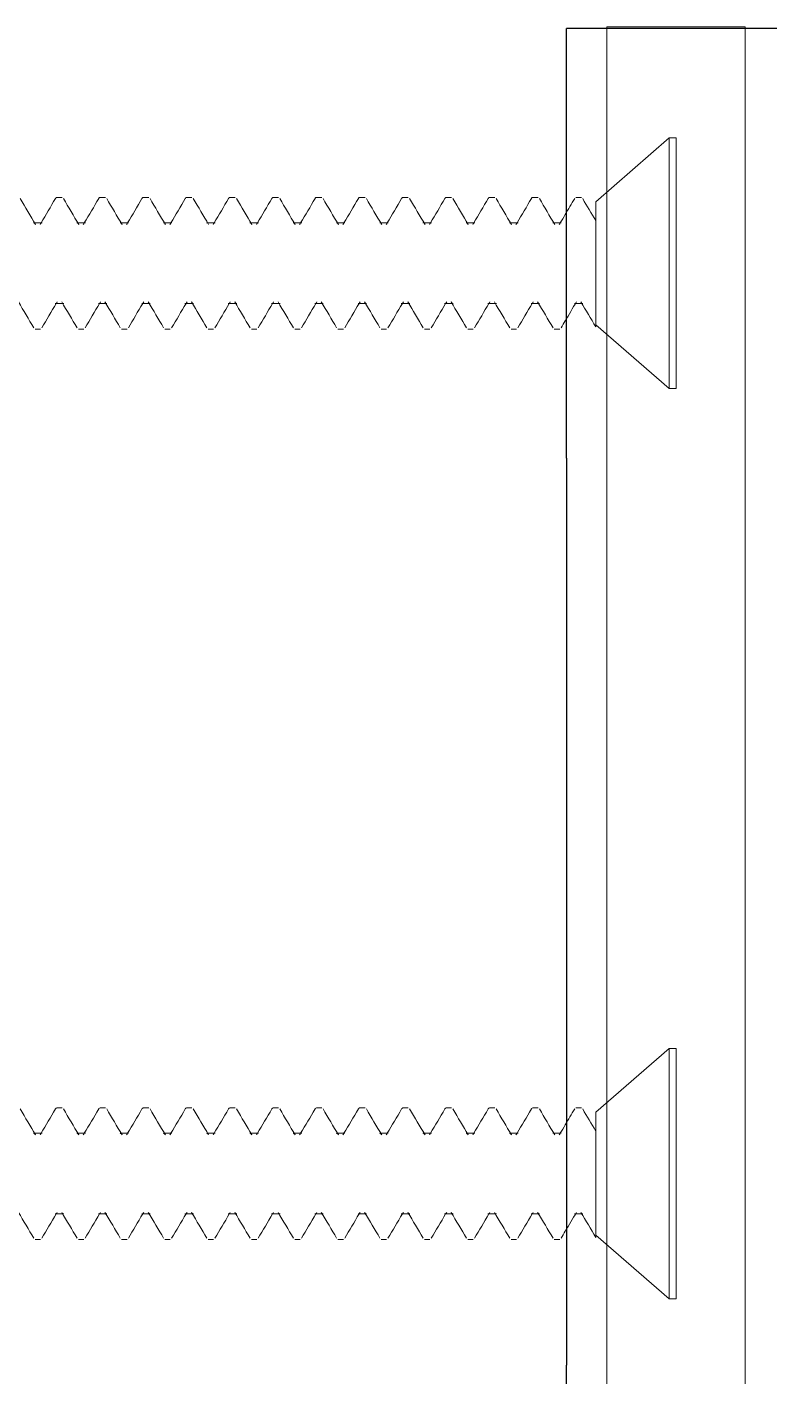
# Model space of a CAD drawing. Header units: inches. Extents: x 0 to 7, y 0 to 11.2.
# Drawn here: x 1.035 to 2.106, y 5.447 to 7.395 of the extents above; entities that cross this region are included whole.
import ezdxf

# ---------------------------------------------------------------- set-up
doc = ezdxf.new("R2010")
doc.units = ezdxf.units.IN
doc.header["$LTSCALE"] = 0.5
doc.header["$MEASUREMENT"] = 0
for name, color, linetype, lineweight in [('FABRIC-ROLL', 7, 'Continuous', 30), ('SHADE-BRACKET', 7, 'Continuous', 30), ('SHADE-BRACKET_SCREW', 7, 'Continuous', 5), ('SUB-BRACKET', 7, 'Continuous', 18)]:
    doc.layers.add(name, color=color, linetype=linetype, lineweight=lineweight)

# ---------------------------------------------------------------- blocks, each defined once
blk = doc.blocks.new('SCREWS-085601')
at = {"layer": 'SHADE-BRACKET_SCREW', "extrusion": (0, 1, 0)}
for p, q in [((-3.5185, 1.639), (-3.6245, 1.5469)), ((-3.5185, 1.277), (-3.5185, 1.639)), ((-3.5085, 1.639), (-3.5185, 1.639)), ((-3.5085, 1.639), (-3.5085, 1.277)), ((-4.3952, 1.553), (-4.403, 1.553)), ((-4.3327, 1.553), (-4.3405, 1.553)), ((-4.2702, 1.553), (-4.278, 1.553)), ((-4.2077, 1.553), (-4.2155, 1.553)), ((-4.1452, 1.553), (-4.153, 1.553)), ((-4.0827, 1.553), (-4.0905, 1.553)), ((-4.0202, 1.553), (-4.028, 1.553)), ((-3.9577, 1.553), (-3.9655, 1.553)), ((-3.8952, 1.553), (-3.903, 1.553)), ((-3.8327, 1.553), (-3.8405, 1.553)), ((-3.7702, 1.553), (-3.778, 1.553)), ((-3.7077, 1.553), (-3.7155, 1.553)), ((-3.6452, 1.553), (-3.653, 1.553)), ((-3.6245, 1.5469), (-3.6245, 1.3692)), ((-4.4242, 1.5163), (-4.4365, 1.5163)), ((-4.3617, 1.5163), (-4.374, 1.5163)), ((-4.2992, 1.5163), (-4.3115, 1.5163)), ((-4.2367, 1.5163), (-4.249, 1.5163)), ((-4.1742, 1.5163), (-4.1865, 1.5163)), ((-4.1117, 1.5163), (-4.124, 1.5163)), ((-4.0492, 1.5163), (-4.0615, 1.5163)), ((-3.9867, 1.5163), (-3.999, 1.5163)), ((-3.9242, 1.5163), (-3.9365, 1.5163)), ((-3.8617, 1.5163), (-3.874, 1.5163)), ((-3.7992, 1.5163), (-3.8115, 1.5163)), ((-3.7367, 1.5163), (-3.749, 1.5163)), ((-3.6742, 1.5163), (-3.6865, 1.5163)), ((-4.393, 1.3998), (-4.4053, 1.3998)), ((-4.3305, 1.3998), (-4.3428, 1.3998)), ((-4.268, 1.3998), (-4.2803, 1.3998)), ((-4.2055, 1.3998), (-4.2178, 1.3998)), ((-4.143, 1.3998), (-4.1553, 1.3998)), ((-4.0805, 1.3998), (-4.0928, 1.3998)), ((-4.018, 1.3998), (-4.0303, 1.3998)), ((-3.9555, 1.3998), (-3.9678, 1.3998)), ((-3.893, 1.3998), (-3.9053, 1.3998)), ((-3.8305, 1.3998), (-3.8428, 1.3998)), ((-3.768, 1.3998), (-3.7803, 1.3998)), ((-3.7055, 1.3998), (-3.7178, 1.3998)), ((-3.643, 1.3998), (-3.6553, 1.3998)), ((-3.5185, 1.277), (-3.6245, 1.3692)), ((-4.4343, 1.363), (-4.4265, 1.363)), ((-4.3718, 1.363), (-4.364, 1.363)), ((-4.3093, 1.363), (-4.3015, 1.363)), ((-4.2468, 1.363), (-4.239, 1.363)), ((-4.1843, 1.363), (-4.1765, 1.363)), ((-4.1218, 1.363), (-4.114, 1.363)), ((-4.0593, 1.363), (-4.0515, 1.363)), ((-3.9968, 1.363), (-3.989, 1.363)), ((-3.9343, 1.363), (-3.9265, 1.363)), ((-3.8718, 1.363), (-3.864, 1.363)), ((-3.8093, 1.363), (-3.8015, 1.363)), ((-3.7468, 1.363), (-3.739, 1.363)), ((-3.6843, 1.363), (-3.6765, 1.363)), ((-3.5085, 1.277), (-3.5185, 1.277)), ((-3.5185, 0.324), (-3.6245, 0.2319)), ((-3.5185, -0.038), (-3.5185, 0.324)), ((-3.5085, 0.324), (-3.5185, 0.324)), ((-3.5085, 0.324), (-3.5085, -0.038)), ((-4.3952, 0.238), (-4.403, 0.238)), ((-4.3327, 0.238), (-4.3405, 0.238)), ((-4.2702, 0.238), (-4.278, 0.238)), ((-4.2077, 0.238), (-4.2155, 0.238)), ((-4.1452, 0.238), (-4.153, 0.238)), ((-4.0827, 0.238), (-4.0905, 0.238)), ((-4.0202, 0.238), (-4.028, 0.238)), ((-3.9577, 0.238), (-3.9655, 0.238)), ((-3.8952, 0.238), (-3.903, 0.238)), ((-3.8327, 0.238), (-3.8405, 0.238)), ((-3.7702, 0.238), (-3.778, 0.238)), ((-3.7077, 0.238), (-3.7155, 0.238)), ((-3.6452, 0.238), (-3.653, 0.238)), ((-3.6245, 0.2319), (-3.6245, 0.0542)), ((-4.4242, 0.2013), (-4.4365, 0.2013)), ((-4.3617, 0.2013), (-4.374, 0.2013)), ((-4.2992, 0.2013), (-4.3115, 0.2013)), ((-4.2367, 0.2013), (-4.249, 0.2013)), ((-4.1742, 0.2013), (-4.1865, 0.2013)), ((-4.1117, 0.2013), (-4.124, 0.2013)), ((-4.0492, 0.2013), (-4.0615, 0.2013)), ((-3.9867, 0.2013), (-3.999, 0.2013)), ((-3.9242, 0.2013), (-3.9365, 0.2013)), ((-3.8617, 0.2013), (-3.874, 0.2013)), ((-3.7992, 0.2013), (-3.8115, 0.2013)), ((-3.7367, 0.2013), (-3.749, 0.2013)), ((-3.6742, 0.2013), (-3.6865, 0.2013)), ((-4.393, 0.0848), (-4.4053, 0.0848)), ((-4.3305, 0.0848), (-4.3428, 0.0848)), ((-4.268, 0.0848), (-4.2803, 0.0848)), ((-4.2055, 0.0848), (-4.2178, 0.0848)), ((-4.143, 0.0848), (-4.1553, 0.0848)), ((-4.0805, 0.0848), (-4.0928, 0.0848)), ((-4.018, 0.0848), (-4.0303, 0.0848)), ((-3.9555, 0.0848), (-3.9678, 0.0848)), ((-3.893, 0.0848), (-3.9053, 0.0848)), ((-3.8305, 0.0848), (-3.8428, 0.0848)), ((-3.768, 0.0848), (-3.7803, 0.0848)), ((-3.7055, 0.0848), (-3.7178, 0.0848)), ((-3.643, 0.0848), (-3.6553, 0.0848)), ((-4.4343, 0.048), (-4.4265, 0.048)), ((-4.3718, 0.048), (-4.364, 0.048)), ((-4.3093, 0.048), (-4.3015, 0.048)), ((-4.2468, 0.048), (-4.239, 0.048)), ((-4.1843, 0.048), (-4.1765, 0.048)), ((-4.1218, 0.048), (-4.114, 0.048)), ((-4.0593, 0.048), (-4.0515, 0.048)), ((-3.9968, 0.048), (-3.989, 0.048)), ((-3.9343, 0.048), (-3.9265, 0.048)), ((-3.8718, 0.048), (-3.864, 0.048)), ((-3.8093, 0.048), (-3.8015, 0.048)), ((-3.7468, 0.048), (-3.739, 0.048)), ((-3.6843, 0.048), (-3.6765, 0.048)), ((-3.5185, -0.038), (-3.6245, 0.0542)), ((-3.5085, -0.038), (-3.5185, -0.038))]:
    blk.add_line(p, q, dxfattribs=at)
at = {"layer": 'SHADE-BRACKET_SCREW'}
for points in [[(-4.4558, 1.5514), (-4.4485, 1.5389), (-4.4411, 1.5264), (-4.4336, 1.514)], [(-4.4257, 1.5163), (-4.4187, 1.528), (-4.4118, 1.5397), (-4.4049, 1.5514)], [(-4.3933, 1.5514), (-4.386, 1.5389), (-4.3786, 1.5264), (-4.3711, 1.514)], [(-4.3632, 1.5163), (-4.3562, 1.528), (-4.3493, 1.5397), (-4.3424, 1.5514)], [(-4.3308, 1.5514), (-4.3235, 1.5389), (-4.3161, 1.5264), (-4.3086, 1.514)], [(-4.3007, 1.5163), (-4.2937, 1.528), (-4.2868, 1.5397), (-4.2799, 1.5514)], [(-4.2683, 1.5514), (-4.261, 1.5389), (-4.2536, 1.5264), (-4.2461, 1.514)], [(-4.2382, 1.5163), (-4.2312, 1.528), (-4.2243, 1.5397), (-4.2174, 1.5514)], [(-4.2058, 1.5514), (-4.1985, 1.5389), (-4.1911, 1.5264), (-4.1836, 1.514)], [(-4.1757, 1.5163), (-4.1687, 1.528), (-4.1618, 1.5397), (-4.1549, 1.5514)], [(-4.1433, 1.5514), (-4.136, 1.5389), (-4.1286, 1.5264), (-4.1211, 1.514)], [(-4.1132, 1.5163), (-4.1062, 1.528), (-4.0993, 1.5397), (-4.0924, 1.5514)], [(-4.0808, 1.5514), (-4.0735, 1.5389), (-4.0661, 1.5264), (-4.0586, 1.514)], [(-4.0507, 1.5163), (-4.0437, 1.528), (-4.0368, 1.5397), (-4.0299, 1.5514)], [(-4.0183, 1.5514), (-4.011, 1.5389), (-4.0036, 1.5264), (-3.9961, 1.514)], [(-3.9882, 1.5163), (-3.9812, 1.528), (-3.9743, 1.5397), (-3.9674, 1.5514)], [(-3.9558, 1.5514), (-3.9485, 1.5389), (-3.9411, 1.5264), (-3.9336, 1.514)], [(-3.9257, 1.5163), (-3.9187, 1.528), (-3.9118, 1.5397), (-3.9049, 1.5514)], [(-3.8933, 1.5514), (-3.886, 1.5389), (-3.8786, 1.5264), (-3.8711, 1.514)], [(-3.8632, 1.5163), (-3.8562, 1.528), (-3.8493, 1.5397), (-3.8424, 1.5514)], [(-3.8308, 1.5514), (-3.8235, 1.5389), (-3.8161, 1.5264), (-3.8086, 1.514)], [(-3.8007, 1.5163), (-3.7937, 1.528), (-3.7868, 1.5397), (-3.7799, 1.5514)], [(-3.7683, 1.5514), (-3.761, 1.5389), (-3.7536, 1.5264), (-3.7461, 1.514)], [(-3.7382, 1.5163), (-3.7312, 1.528), (-3.7243, 1.5397), (-3.7174, 1.5514)], [(-3.7058, 1.5514), (-3.6985, 1.5389), (-3.6911, 1.5264), (-3.6836, 1.514)], [(-3.6685, 1.5284), (-3.664, 1.5361), (-3.6594, 1.5438), (-3.6549, 1.5514)], [(-3.6433, 1.5514), (-3.6371, 1.5408), (-3.6308, 1.5302), (-3.6245, 1.5196)], [(-3.6757, 1.5163), (-3.6733, 1.5204), (-3.6709, 1.5244), (-3.6685, 1.5284)], [(-4.4272, 1.514), (-4.4267, 1.5147), (-4.4262, 1.5155), (-4.4257, 1.5163)], [(-4.3647, 1.514), (-4.3642, 1.5147), (-4.3637, 1.5155), (-4.3632, 1.5163)], [(-4.3022, 1.514), (-4.3017, 1.5147), (-4.3012, 1.5155), (-4.3007, 1.5163)], [(-4.2397, 1.514), (-4.2392, 1.5147), (-4.2387, 1.5155), (-4.2382, 1.5163)], [(-4.1772, 1.514), (-4.1767, 1.5147), (-4.1762, 1.5155), (-4.1757, 1.5163)], [(-4.1147, 1.514), (-4.1142, 1.5147), (-4.1137, 1.5155), (-4.1132, 1.5163)], [(-4.0522, 1.514), (-4.0517, 1.5147), (-4.0512, 1.5155), (-4.0507, 1.5163)], [(-3.9897, 1.514), (-3.9892, 1.5147), (-3.9887, 1.5155), (-3.9882, 1.5163)], [(-3.9272, 1.514), (-3.9267, 1.5147), (-3.9262, 1.5155), (-3.9257, 1.5163)], [(-3.8647, 1.514), (-3.8642, 1.5147), (-3.8637, 1.5155), (-3.8632, 1.5163)], [(-3.8022, 1.514), (-3.8017, 1.5147), (-3.8012, 1.5155), (-3.8007, 1.5163)], [(-3.7397, 1.514), (-3.7392, 1.5147), (-3.7387, 1.5155), (-3.7382, 1.5163)], [(-3.6772, 1.514), (-3.6767, 1.5147), (-3.6762, 1.5155), (-3.6757, 1.5163)], [(-4.4362, 1.3647), (-4.4435, 1.3772), (-4.4509, 1.3897), (-4.4584, 1.4021)], [(-4.4038, 1.3998), (-4.4108, 1.3881), (-4.4177, 1.3764), (-4.4246, 1.3647)], [(-4.4023, 1.4021), (-4.4028, 1.4013), (-4.4033, 1.4006), (-4.4038, 1.3998)], [(-4.3737, 1.3647), (-4.381, 1.3772), (-4.3884, 1.3897), (-4.3959, 1.4021)], [(-4.3413, 1.3998), (-4.3483, 1.3881), (-4.3552, 1.3764), (-4.3621, 1.3647)], [(-4.3398, 1.4021), (-4.3403, 1.4013), (-4.3408, 1.4006), (-4.3413, 1.3998)], [(-4.3112, 1.3647), (-4.3185, 1.3772), (-4.3259, 1.3897), (-4.3334, 1.4021)], [(-4.2788, 1.3998), (-4.2858, 1.3881), (-4.2927, 1.3764), (-4.2996, 1.3647)], [(-4.2773, 1.4021), (-4.2778, 1.4013), (-4.2783, 1.4006), (-4.2788, 1.3998)], [(-4.2487, 1.3647), (-4.256, 1.3772), (-4.2634, 1.3897), (-4.2709, 1.4021)], [(-4.2163, 1.3998), (-4.2233, 1.3881), (-4.2302, 1.3764), (-4.2371, 1.3647)], [(-4.2148, 1.4021), (-4.2153, 1.4013), (-4.2158, 1.4006), (-4.2163, 1.3998)], [(-4.1862, 1.3647), (-4.1935, 1.3772), (-4.2009, 1.3897), (-4.2084, 1.4021)], [(-4.1538, 1.3998), (-4.1608, 1.3881), (-4.1677, 1.3764), (-4.1746, 1.3647)], [(-4.1523, 1.4021), (-4.1528, 1.4013), (-4.1533, 1.4006), (-4.1538, 1.3998)], [(-4.1237, 1.3647), (-4.131, 1.3772), (-4.1384, 1.3897), (-4.1459, 1.4021)], [(-4.0913, 1.3998), (-4.0983, 1.3881), (-4.1052, 1.3764), (-4.1121, 1.3647)], [(-4.0898, 1.4021), (-4.0903, 1.4013), (-4.0908, 1.4006), (-4.0913, 1.3998)], [(-4.0612, 1.3647), (-4.0685, 1.3772), (-4.0759, 1.3897), (-4.0834, 1.4021)], [(-4.0288, 1.3998), (-4.0358, 1.3881), (-4.0427, 1.3764), (-4.0496, 1.3647)], [(-4.0273, 1.4021), (-4.0278, 1.4013), (-4.0283, 1.4006), (-4.0288, 1.3998)], [(-3.9987, 1.3647), (-4.006, 1.3772), (-4.0134, 1.3897), (-4.0209, 1.4021)], [(-3.9663, 1.3998), (-3.9733, 1.3881), (-3.9802, 1.3764), (-3.9871, 1.3647)], [(-3.9648, 1.4021), (-3.9653, 1.4013), (-3.9658, 1.4006), (-3.9663, 1.3998)], [(-3.9362, 1.3647), (-3.9435, 1.3772), (-3.9509, 1.3897), (-3.9584, 1.4021)], [(-3.9038, 1.3998), (-3.9108, 1.3881), (-3.9177, 1.3764), (-3.9246, 1.3647)], [(-3.9023, 1.4021), (-3.9028, 1.4013), (-3.9033, 1.4006), (-3.9038, 1.3998)], [(-3.8737, 1.3647), (-3.881, 1.3772), (-3.8884, 1.3897), (-3.8959, 1.4021)], [(-3.8413, 1.3998), (-3.8483, 1.3881), (-3.8552, 1.3764), (-3.8621, 1.3647)], [(-3.8398, 1.4021), (-3.8403, 1.4013), (-3.8408, 1.4006), (-3.8413, 1.3998)], [(-3.8112, 1.3647), (-3.8185, 1.3772), (-3.8259, 1.3897), (-3.8334, 1.4021)], [(-3.7788, 1.3998), (-3.7858, 1.3881), (-3.7927, 1.3764), (-3.7996, 1.3647)], [(-3.7773, 1.4021), (-3.7778, 1.4013), (-3.7783, 1.4006), (-3.7788, 1.3998)], [(-3.7487, 1.3647), (-3.756, 1.3772), (-3.7634, 1.3897), (-3.7709, 1.4021)], [(-3.7163, 1.3998), (-3.7233, 1.3881), (-3.7302, 1.3764), (-3.7371, 1.3647)], [(-3.7148, 1.4021), (-3.7153, 1.4013), (-3.7158, 1.4006), (-3.7163, 1.3998)], [(-3.6862, 1.3647), (-3.6935, 1.3772), (-3.7009, 1.3897), (-3.7084, 1.4021)], [(-3.6523, 1.4021), (-3.6578, 1.3931), (-3.6631, 1.384), (-3.6685, 1.375)], [(-3.6245, 1.366), (-3.6316, 1.3781), (-3.6387, 1.3902), (-3.6459, 1.4021)], [(-3.6685, 1.375), (-3.6705, 1.3715), (-3.6725, 1.3681), (-3.6746, 1.3647)], [(-3.6245, 1.366), (-3.6245, 1.366), (-3.6245, 1.3661), (-3.6245, 1.3692)], [(-4.4558, 0.2364), (-4.4485, 0.2239), (-4.4411, 0.2114), (-4.4336, 0.199)], [(-4.4257, 0.2013), (-4.4187, 0.213), (-4.4118, 0.2247), (-4.4049, 0.2364)], [(-4.3933, 0.2364), (-4.386, 0.2239), (-4.3786, 0.2114), (-4.3711, 0.199)], [(-4.3632, 0.2013), (-4.3562, 0.213), (-4.3493, 0.2247), (-4.3424, 0.2364)], [(-4.3308, 0.2364), (-4.3235, 0.2239), (-4.3161, 0.2114), (-4.3086, 0.199)], [(-4.3007, 0.2013), (-4.2937, 0.213), (-4.2868, 0.2247), (-4.2799, 0.2364)], [(-4.2683, 0.2364), (-4.261, 0.2239), (-4.2536, 0.2114), (-4.2461, 0.199)], [(-4.2382, 0.2013), (-4.2312, 0.213), (-4.2243, 0.2247), (-4.2174, 0.2364)], [(-4.2058, 0.2364), (-4.1985, 0.2239), (-4.1911, 0.2114), (-4.1836, 0.199)], [(-4.1757, 0.2013), (-4.1687, 0.213), (-4.1618, 0.2247), (-4.1549, 0.2364)], [(-4.1433, 0.2364), (-4.136, 0.2239), (-4.1286, 0.2114), (-4.1211, 0.199)], [(-4.1132, 0.2013), (-4.1062, 0.213), (-4.0993, 0.2247), (-4.0924, 0.2364)], [(-4.0808, 0.2364), (-4.0735, 0.2239), (-4.0661, 0.2114), (-4.0586, 0.199)], [(-4.0507, 0.2013), (-4.0437, 0.213), (-4.0368, 0.2247), (-4.0299, 0.2364)], [(-4.0183, 0.2364), (-4.011, 0.2239), (-4.0036, 0.2114), (-3.9961, 0.199)], [(-3.9882, 0.2013), (-3.9812, 0.213), (-3.9743, 0.2247), (-3.9674, 0.2364)], [(-3.9558, 0.2364), (-3.9485, 0.2239), (-3.9411, 0.2114), (-3.9336, 0.199)], [(-3.9257, 0.2013), (-3.9187, 0.213), (-3.9118, 0.2247), (-3.9049, 0.2364)], [(-3.8933, 0.2364), (-3.886, 0.2239), (-3.8786, 0.2114), (-3.8711, 0.199)], [(-3.8632, 0.2013), (-3.8562, 0.213), (-3.8493, 0.2247), (-3.8424, 0.2364)], [(-3.8308, 0.2364), (-3.8235, 0.2239), (-3.8161, 0.2114), (-3.8086, 0.199)], [(-3.8007, 0.2013), (-3.7937, 0.213), (-3.7868, 0.2247), (-3.7799, 0.2364)], [(-3.7683, 0.2364), (-3.761, 0.2239), (-3.7536, 0.2114), (-3.7461, 0.199)], [(-3.7382, 0.2013), (-3.7312, 0.213), (-3.7243, 0.2247), (-3.7174, 0.2364)], [(-3.7058, 0.2364), (-3.6985, 0.2239), (-3.6911, 0.2114), (-3.6836, 0.199)], [(-3.6685, 0.2134), (-3.664, 0.2211), (-3.6594, 0.2288), (-3.6549, 0.2364)], [(-3.6433, 0.2364), (-3.6371, 0.2258), (-3.6308, 0.2152), (-3.6245, 0.2046)], [(-4.4272, 0.199), (-4.4267, 0.1997), (-4.4262, 0.2005), (-4.4257, 0.2013)], [(-4.3647, 0.199), (-4.3642, 0.1997), (-4.3637, 0.2005), (-4.3632, 0.2013)], [(-4.3022, 0.199), (-4.3017, 0.1997), (-4.3012, 0.2005), (-4.3007, 0.2013)], [(-4.2397, 0.199), (-4.2392, 0.1997), (-4.2387, 0.2005), (-4.2382, 0.2013)], [(-4.1772, 0.199), (-4.1767, 0.1997), (-4.1762, 0.2005), (-4.1757, 0.2013)], [(-4.1147, 0.199), (-4.1142, 0.1997), (-4.1137, 0.2005), (-4.1132, 0.2013)], [(-4.0522, 0.199), (-4.0517, 0.1997), (-4.0512, 0.2005), (-4.0507, 0.2013)], [(-3.9897, 0.199), (-3.9892, 0.1997), (-3.9887, 0.2005), (-3.9882, 0.2013)], [(-3.9272, 0.199), (-3.9267, 0.1997), (-3.9262, 0.2005), (-3.9257, 0.2013)], [(-3.8647, 0.199), (-3.8642, 0.1997), (-3.8637, 0.2005), (-3.8632, 0.2013)], [(-3.8022, 0.199), (-3.8017, 0.1997), (-3.8012, 0.2005), (-3.8007, 0.2013)], [(-3.7397, 0.199), (-3.7392, 0.1997), (-3.7387, 0.2005), (-3.7382, 0.2013)], [(-3.6772, 0.199), (-3.6767, 0.1997), (-3.6762, 0.2005), (-3.6757, 0.2013)], [(-3.6757, 0.2013), (-3.6733, 0.2054), (-3.6709, 0.2094), (-3.6685, 0.2134)], [(-4.4362, 0.0497), (-4.4435, 0.0622), (-4.4509, 0.0747), (-4.4584, 0.0871)], [(-4.4038, 0.0848), (-4.4108, 0.0731), (-4.4177, 0.0614), (-4.4246, 0.0497)], [(-4.4023, 0.0871), (-4.4028, 0.0863), (-4.4033, 0.0856), (-4.4038, 0.0848)], [(-4.3737, 0.0497), (-4.381, 0.0622), (-4.3884, 0.0747), (-4.3959, 0.0871)], [(-4.3413, 0.0848), (-4.3483, 0.0731), (-4.3552, 0.0614), (-4.3621, 0.0497)], [(-4.3398, 0.0871), (-4.3403, 0.0863), (-4.3408, 0.0856), (-4.3413, 0.0848)], [(-4.3112, 0.0497), (-4.3185, 0.0622), (-4.3259, 0.0747), (-4.3334, 0.0871)], [(-4.2788, 0.0848), (-4.2858, 0.0731), (-4.2927, 0.0614), (-4.2996, 0.0497)], [(-4.2773, 0.0871), (-4.2778, 0.0863), (-4.2783, 0.0856), (-4.2788, 0.0848)], [(-4.2487, 0.0497), (-4.256, 0.0622), (-4.2634, 0.0747), (-4.2709, 0.0871)], [(-4.2163, 0.0848), (-4.2233, 0.0731), (-4.2302, 0.0614), (-4.2371, 0.0497)], [(-4.2148, 0.0871), (-4.2153, 0.0863), (-4.2158, 0.0856), (-4.2163, 0.0848)], [(-4.1862, 0.0497), (-4.1935, 0.0622), (-4.2009, 0.0747), (-4.2084, 0.0871)], [(-4.1538, 0.0848), (-4.1608, 0.0731), (-4.1677, 0.0614), (-4.1746, 0.0497)], [(-4.1523, 0.0871), (-4.1528, 0.0863), (-4.1533, 0.0856), (-4.1538, 0.0848)], [(-4.1237, 0.0497), (-4.131, 0.0622), (-4.1384, 0.0747), (-4.1459, 0.0871)], [(-4.0913, 0.0848), (-4.0983, 0.0731), (-4.1052, 0.0614), (-4.1121, 0.0497)], [(-4.0898, 0.0871), (-4.0903, 0.0863), (-4.0908, 0.0856), (-4.0913, 0.0848)], [(-4.0612, 0.0497), (-4.0685, 0.0622), (-4.0759, 0.0747), (-4.0834, 0.0871)], [(-4.0288, 0.0848), (-4.0358, 0.0731), (-4.0427, 0.0614), (-4.0496, 0.0497)], [(-4.0273, 0.0871), (-4.0278, 0.0863), (-4.0283, 0.0856), (-4.0288, 0.0848)], [(-3.9987, 0.0497), (-4.006, 0.0622), (-4.0134, 0.0747), (-4.0209, 0.0871)], [(-3.9663, 0.0848), (-3.9733, 0.0731), (-3.9802, 0.0614), (-3.9871, 0.0497)], [(-3.9648, 0.0871), (-3.9653, 0.0863), (-3.9658, 0.0856), (-3.9663, 0.0848)], [(-3.9362, 0.0497), (-3.9435, 0.0622), (-3.9509, 0.0747), (-3.9584, 0.0871)], [(-3.9038, 0.0848), (-3.9108, 0.0731), (-3.9177, 0.0614), (-3.9246, 0.0497)], [(-3.9023, 0.0871), (-3.9028, 0.0863), (-3.9033, 0.0856), (-3.9038, 0.0848)], [(-3.8737, 0.0497), (-3.881, 0.0622), (-3.8884, 0.0747), (-3.8959, 0.0871)], [(-3.8413, 0.0848), (-3.8483, 0.0731), (-3.8552, 0.0614), (-3.8621, 0.0497)], [(-3.8398, 0.0871), (-3.8403, 0.0863), (-3.8408, 0.0856), (-3.8413, 0.0848)], [(-3.8112, 0.0497), (-3.8185, 0.0622), (-3.8259, 0.0747), (-3.8334, 0.0871)], [(-3.7788, 0.0848), (-3.7858, 0.0731), (-3.7927, 0.0614), (-3.7996, 0.0497)], [(-3.7773, 0.0871), (-3.7778, 0.0863), (-3.7783, 0.0856), (-3.7788, 0.0848)], [(-3.7487, 0.0497), (-3.756, 0.0622), (-3.7634, 0.0747), (-3.7709, 0.0871)], [(-3.7163, 0.0848), (-3.7233, 0.0731), (-3.7302, 0.0614), (-3.7371, 0.0497)], [(-3.7148, 0.0871), (-3.7153, 0.0863), (-3.7158, 0.0856), (-3.7163, 0.0848)], [(-3.6862, 0.0497), (-3.6935, 0.0622), (-3.7009, 0.0747), (-3.7084, 0.0871)], [(-3.6523, 0.0871), (-3.6578, 0.0781), (-3.6631, 0.069), (-3.6685, 0.06)], [(-3.6245, 0.051), (-3.6316, 0.0631), (-3.6387, 0.0752), (-3.6459, 0.0871)], [(-3.6685, 0.06), (-3.6705, 0.0565), (-3.6725, 0.0531), (-3.6746, 0.0497)], [(-3.6245, 0.051), (-3.6245, 0.051), (-3.6245, 0.0511), (-3.6245, 0.0542)]]:
    blk.add_open_spline(points, degree=3, dxfattribs=at)
for points, knots in [([(-4.4049, 1.5514), (-4.4048, 1.5516), (-4.4047, 1.5518), (-4.4041, 1.5527), (-4.4036, 1.553), (-4.403, 1.553)], [-0.04485565, -0.04485565, -0.04485565, -0.04485565, -0.03658693, -0.03658693, 0, 0, 0, 0]), ([(-4.3424, 1.5514), (-4.3423, 1.5516), (-4.3422, 1.5518), (-4.3416, 1.5527), (-4.3411, 1.553), (-4.3405, 1.553)], [-0.04485565, -0.04485565, -0.04485565, -0.04485565, -0.03658693, -0.03658693, 0, 0, 0, 0]), ([(-4.2799, 1.5514), (-4.2798, 1.5516), (-4.2797, 1.5518), (-4.2791, 1.5527), (-4.2786, 1.553), (-4.278, 1.553)], [-0.04485565, -0.04485565, -0.04485565, -0.04485565, -0.03658693, -0.03658693, 0, 0, 0, 0]), ([(-4.2174, 1.5514), (-4.2173, 1.5516), (-4.2172, 1.5518), (-4.2166, 1.5527), (-4.2161, 1.553), (-4.2155, 1.553)], [-0.04485565, -0.04485565, -0.04485565, -0.04485565, -0.03658693, -0.03658693, 0, 0, 0, 0]), ([(-4.1549, 1.5514), (-4.1548, 1.5516), (-4.1547, 1.5518), (-4.1541, 1.5527), (-4.1536, 1.553), (-4.153, 1.553)], [-0.04485565, -0.04485565, -0.04485565, -0.04485565, -0.03658693, -0.03658693, 0, 0, 0, 0]), ([(-4.0924, 1.5514), (-4.0923, 1.5516), (-4.0922, 1.5518), (-4.0916, 1.5527), (-4.0911, 1.553), (-4.0905, 1.553)], [-0.04485565, -0.04485565, -0.04485565, -0.04485565, -0.03658693, -0.03658693, 0, 0, 0, 0]), ([(-4.0299, 1.5514), (-4.0298, 1.5516), (-4.0297, 1.5518), (-4.0291, 1.5527), (-4.0286, 1.553), (-4.028, 1.553)], [-0.04485565, -0.04485565, -0.04485565, -0.04485565, -0.03658693, -0.03658693, 0, 0, 0, 0]), ([(-3.9674, 1.5514), (-3.9673, 1.5516), (-3.9672, 1.5518), (-3.9666, 1.5527), (-3.9661, 1.553), (-3.9655, 1.553)], [-0.04485565, -0.04485565, -0.04485565, -0.04485565, -0.03658693, -0.03658693, 0, 0, 0, 0]), ([(-3.9049, 1.5514), (-3.9048, 1.5516), (-3.9047, 1.5518), (-3.9041, 1.5527), (-3.9036, 1.553), (-3.903, 1.553)], [-0.04485565, -0.04485565, -0.04485565, -0.04485565, -0.03658693, -0.03658693, 0, 0, 0, 0]), ([(-3.8424, 1.5514), (-3.8423, 1.5516), (-3.8422, 1.5518), (-3.8416, 1.5527), (-3.8411, 1.553), (-3.8405, 1.553)], [-0.04485565, -0.04485565, -0.04485565, -0.04485565, -0.03658693, -0.03658693, 0, 0, 0, 0]), ([(-3.7799, 1.5514), (-3.7798, 1.5516), (-3.7797, 1.5518), (-3.7791, 1.5527), (-3.7786, 1.553), (-3.778, 1.553)], [-0.04485565, -0.04485565, -0.04485565, -0.04485565, -0.03658693, -0.03658693, 0, 0, 0, 0]), ([(-3.7174, 1.5514), (-3.7173, 1.5516), (-3.7172, 1.5518), (-3.7166, 1.5527), (-3.7161, 1.553), (-3.7155, 1.553)], [-0.04485565, -0.04485565, -0.04485565, -0.04485565, -0.03658693, -0.03658693, 0, 0, 0, 0]), ([(-4.4365, 1.5163), (-4.436, 1.5163), (-4.4355, 1.5161), (-4.4345, 1.5153), (-4.434, 1.5147), (-4.4336, 1.514)], [0, 0, 0, 0, 0.02262006, 0.02262006, 0.04305702, 0.04305702, 0.04305702, 0.04305702]), ([(-4.374, 1.5163), (-4.3735, 1.5163), (-4.373, 1.5161), (-4.372, 1.5153), (-4.3715, 1.5147), (-4.3711, 1.514)], [0, 0, 0, 0, 0.02262006, 0.02262006, 0.04305702, 0.04305702, 0.04305702, 0.04305702]), ([(-4.3115, 1.5163), (-4.311, 1.5163), (-4.3105, 1.5161), (-4.3095, 1.5153), (-4.309, 1.5147), (-4.3086, 1.514)], [0, 0, 0, 0, 0.02262006, 0.02262006, 0.04305702, 0.04305702, 0.04305702, 0.04305702]), ([(-4.249, 1.5163), (-4.2485, 1.5163), (-4.248, 1.5161), (-4.247, 1.5153), (-4.2465, 1.5147), (-4.2461, 1.514)], [0, 0, 0, 0, 0.02262006, 0.02262006, 0.04305702, 0.04305702, 0.04305702, 0.04305702]), ([(-4.1865, 1.5163), (-4.186, 1.5163), (-4.1855, 1.5161), (-4.1845, 1.5153), (-4.184, 1.5147), (-4.1836, 1.514)], [0, 0, 0, 0, 0.02262006, 0.02262006, 0.04305702, 0.04305702, 0.04305702, 0.04305702]), ([(-4.124, 1.5163), (-4.1235, 1.5163), (-4.123, 1.5161), (-4.122, 1.5153), (-4.1215, 1.5147), (-4.1211, 1.514)], [0, 0, 0, 0, 0.02262006, 0.02262006, 0.04305702, 0.04305702, 0.04305702, 0.04305702]), ([(-4.0615, 1.5163), (-4.061, 1.5163), (-4.0605, 1.5161), (-4.0595, 1.5153), (-4.059, 1.5147), (-4.0586, 1.514)], [0, 0, 0, 0, 0.02262006, 0.02262006, 0.04305702, 0.04305702, 0.04305702, 0.04305702]), ([(-3.999, 1.5163), (-3.9985, 1.5163), (-3.998, 1.5161), (-3.997, 1.5153), (-3.9965, 1.5147), (-3.9961, 1.514)], [0, 0, 0, 0, 0.02262006, 0.02262006, 0.04305702, 0.04305702, 0.04305702, 0.04305702]), ([(-3.9365, 1.5163), (-3.936, 1.5163), (-3.9355, 1.5161), (-3.9345, 1.5153), (-3.934, 1.5147), (-3.9336, 1.514)], [0, 0, 0, 0, 0.02262006, 0.02262006, 0.04305702, 0.04305702, 0.04305702, 0.04305702]), ([(-3.874, 1.5163), (-3.8735, 1.5163), (-3.873, 1.5161), (-3.872, 1.5153), (-3.8715, 1.5147), (-3.8711, 1.514)], [0, 0, 0, 0, 0.02262006, 0.02262006, 0.04305702, 0.04305702, 0.04305702, 0.04305702]), ([(-3.8115, 1.5163), (-3.811, 1.5163), (-3.8105, 1.5161), (-3.8095, 1.5153), (-3.809, 1.5147), (-3.8086, 1.514)], [0, 0, 0, 0, 0.02262006, 0.02262006, 0.04305702, 0.04305702, 0.04305702, 0.04305702]), ([(-3.749, 1.5163), (-3.7485, 1.5163), (-3.748, 1.5161), (-3.747, 1.5153), (-3.7465, 1.5147), (-3.7461, 1.514)], [0, 0, 0, 0, 0.02262006, 0.02262006, 0.04305702, 0.04305702, 0.04305702, 0.04305702]), ([(-4.393, 1.3998), (-4.3935, 1.3998), (-4.394, 1.4), (-4.395, 1.4008), (-4.3955, 1.4014), (-4.3959, 1.4021)], [0, 0, 0, 0, 0.02262006, 0.02262006, 0.04305702, 0.04305702, 0.04305702, 0.04305702]), ([(-4.3305, 1.3998), (-4.331, 1.3998), (-4.3315, 1.4), (-4.3325, 1.4008), (-4.333, 1.4014), (-4.3334, 1.4021)], [0, 0, 0, 0, 0.02262006, 0.02262006, 0.04305702, 0.04305702, 0.04305702, 0.04305702]), ([(-4.268, 1.3998), (-4.2685, 1.3998), (-4.269, 1.4), (-4.27, 1.4008), (-4.2705, 1.4014), (-4.2709, 1.4021)], [0, 0, 0, 0, 0.02262006, 0.02262006, 0.04305702, 0.04305702, 0.04305702, 0.04305702]), ([(-4.2055, 1.3998), (-4.206, 1.3998), (-4.2065, 1.4), (-4.2075, 1.4008), (-4.208, 1.4014), (-4.2084, 1.4021)], [0, 0, 0, 0, 0.02262006, 0.02262006, 0.04305702, 0.04305702, 0.04305702, 0.04305702]), ([(-4.143, 1.3998), (-4.1435, 1.3998), (-4.144, 1.4), (-4.145, 1.4008), (-4.1455, 1.4014), (-4.1459, 1.4021)], [0, 0, 0, 0, 0.02262006, 0.02262006, 0.04305702, 0.04305702, 0.04305702, 0.04305702]), ([(-4.0805, 1.3998), (-4.081, 1.3998), (-4.0815, 1.4), (-4.0825, 1.4008), (-4.083, 1.4014), (-4.0834, 1.4021)], [0, 0, 0, 0, 0.02262006, 0.02262006, 0.04305702, 0.04305702, 0.04305702, 0.04305702]), ([(-4.018, 1.3998), (-4.0185, 1.3998), (-4.019, 1.4), (-4.02, 1.4008), (-4.0205, 1.4014), (-4.0209, 1.4021)], [0, 0, 0, 0, 0.02262006, 0.02262006, 0.04305702, 0.04305702, 0.04305702, 0.04305702]), ([(-3.9555, 1.3998), (-3.956, 1.3998), (-3.9565, 1.4), (-3.9575, 1.4008), (-3.958, 1.4014), (-3.9584, 1.4021)], [0, 0, 0, 0, 0.02262006, 0.02262006, 0.04305702, 0.04305702, 0.04305702, 0.04305702]), ([(-3.893, 1.3998), (-3.8935, 1.3998), (-3.894, 1.4), (-3.895, 1.4008), (-3.8955, 1.4014), (-3.8959, 1.4021)], [0, 0, 0, 0, 0.02262006, 0.02262006, 0.04305702, 0.04305702, 0.04305702, 0.04305702]), ([(-3.8305, 1.3998), (-3.831, 1.3998), (-3.8315, 1.4), (-3.8325, 1.4008), (-3.833, 1.4014), (-3.8334, 1.4021)], [0, 0, 0, 0, 0.02262006, 0.02262006, 0.04305702, 0.04305702, 0.04305702, 0.04305702]), ([(-3.768, 1.3998), (-3.7685, 1.3998), (-3.769, 1.4), (-3.77, 1.4008), (-3.7705, 1.4014), (-3.7709, 1.4021)], [0, 0, 0, 0, 0.02262006, 0.02262006, 0.04305702, 0.04305702, 0.04305702, 0.04305702]), ([(-3.7055, 1.3998), (-3.706, 1.3998), (-3.7065, 1.4), (-3.7075, 1.4008), (-3.708, 1.4014), (-3.7084, 1.4021)], [0, 0, 0, 0, 0.02262006, 0.02262006, 0.04305702, 0.04305702, 0.04305702, 0.04305702]), ([(-4.4049, 0.2364), (-4.4048, 0.2366), (-4.4047, 0.2368), (-4.4041, 0.2377), (-4.4036, 0.238), (-4.403, 0.238)], [-0.04485565, -0.04485565, -0.04485565, -0.04485565, -0.03658693, -0.03658693, 0, 0, 0, 0]), ([(-4.3424, 0.2364), (-4.3423, 0.2366), (-4.3422, 0.2368), (-4.3416, 0.2377), (-4.3411, 0.238), (-4.3405, 0.238)], [-0.04485565, -0.04485565, -0.04485565, -0.04485565, -0.03658693, -0.03658693, 0, 0, 0, 0]), ([(-4.2799, 0.2364), (-4.2798, 0.2366), (-4.2797, 0.2368), (-4.2791, 0.2377), (-4.2786, 0.238), (-4.278, 0.238)], [-0.04485565, -0.04485565, -0.04485565, -0.04485565, -0.03658693, -0.03658693, 0, 0, 0, 0]), ([(-4.2174, 0.2364), (-4.2173, 0.2366), (-4.2172, 0.2368), (-4.2166, 0.2377), (-4.2161, 0.238), (-4.2155, 0.238)], [-0.04485565, -0.04485565, -0.04485565, -0.04485565, -0.03658693, -0.03658693, 0, 0, 0, 0]), ([(-4.1549, 0.2364), (-4.1548, 0.2366), (-4.1547, 0.2368), (-4.1541, 0.2377), (-4.1536, 0.238), (-4.153, 0.238)], [-0.04485565, -0.04485565, -0.04485565, -0.04485565, -0.03658693, -0.03658693, 0, 0, 0, 0]), ([(-4.0924, 0.2364), (-4.0923, 0.2366), (-4.0922, 0.2368), (-4.0916, 0.2377), (-4.0911, 0.238), (-4.0905, 0.238)], [-0.04485565, -0.04485565, -0.04485565, -0.04485565, -0.03658693, -0.03658693, 0, 0, 0, 0]), ([(-4.0299, 0.2364), (-4.0298, 0.2366), (-4.0297, 0.2368), (-4.0291, 0.2377), (-4.0286, 0.238), (-4.028, 0.238)], [-0.04485565, -0.04485565, -0.04485565, -0.04485565, -0.03658693, -0.03658693, 0, 0, 0, 0]), ([(-3.9674, 0.2364), (-3.9673, 0.2366), (-3.9672, 0.2368), (-3.9666, 0.2377), (-3.9661, 0.238), (-3.9655, 0.238)], [-0.04485565, -0.04485565, -0.04485565, -0.04485565, -0.03658693, -0.03658693, 0, 0, 0, 0]), ([(-3.9049, 0.2364), (-3.9048, 0.2366), (-3.9047, 0.2368), (-3.9041, 0.2377), (-3.9036, 0.238), (-3.903, 0.238)], [-0.04485565, -0.04485565, -0.04485565, -0.04485565, -0.03658693, -0.03658693, 0, 0, 0, 0]), ([(-3.8424, 0.2364), (-3.8423, 0.2366), (-3.8422, 0.2368), (-3.8416, 0.2377), (-3.8411, 0.238), (-3.8405, 0.238)], [-0.04485565, -0.04485565, -0.04485565, -0.04485565, -0.03658693, -0.03658693, 0, 0, 0, 0]), ([(-3.7799, 0.2364), (-3.7798, 0.2366), (-3.7797, 0.2368), (-3.7791, 0.2377), (-3.7786, 0.238), (-3.778, 0.238)], [-0.04485565, -0.04485565, -0.04485565, -0.04485565, -0.03658693, -0.03658693, 0, 0, 0, 0]), ([(-3.7174, 0.2364), (-3.7173, 0.2366), (-3.7172, 0.2368), (-3.7166, 0.2377), (-3.7161, 0.238), (-3.7155, 0.238)], [-0.04485565, -0.04485565, -0.04485565, -0.04485565, -0.03658693, -0.03658693, 0, 0, 0, 0]), ([(-4.4365, 0.2013), (-4.436, 0.2013), (-4.4355, 0.2011), (-4.4345, 0.2003), (-4.434, 0.1997), (-4.4336, 0.199)], [0, 0, 0, 0, 0.02262006, 0.02262006, 0.04305702, 0.04305702, 0.04305702, 0.04305702]), ([(-4.374, 0.2013), (-4.3735, 0.2013), (-4.373, 0.2011), (-4.372, 0.2003), (-4.3715, 0.1997), (-4.3711, 0.199)], [0, 0, 0, 0, 0.02262006, 0.02262006, 0.04305702, 0.04305702, 0.04305702, 0.04305702]), ([(-4.3115, 0.2013), (-4.311, 0.2013), (-4.3105, 0.2011), (-4.3095, 0.2003), (-4.309, 0.1997), (-4.3086, 0.199)], [0, 0, 0, 0, 0.02262006, 0.02262006, 0.04305702, 0.04305702, 0.04305702, 0.04305702]), ([(-4.249, 0.2013), (-4.2485, 0.2013), (-4.248, 0.2011), (-4.247, 0.2003), (-4.2465, 0.1997), (-4.2461, 0.199)], [0, 0, 0, 0, 0.02262006, 0.02262006, 0.04305702, 0.04305702, 0.04305702, 0.04305702]), ([(-4.1865, 0.2013), (-4.186, 0.2013), (-4.1855, 0.2011), (-4.1845, 0.2003), (-4.184, 0.1997), (-4.1836, 0.199)], [0, 0, 0, 0, 0.02262006, 0.02262006, 0.04305702, 0.04305702, 0.04305702, 0.04305702]), ([(-4.124, 0.2013), (-4.1235, 0.2013), (-4.123, 0.2011), (-4.122, 0.2003), (-4.1215, 0.1997), (-4.1211, 0.199)], [0, 0, 0, 0, 0.02262006, 0.02262006, 0.04305702, 0.04305702, 0.04305702, 0.04305702]), ([(-4.0615, 0.2013), (-4.061, 0.2013), (-4.0605, 0.2011), (-4.0595, 0.2003), (-4.059, 0.1997), (-4.0586, 0.199)], [0, 0, 0, 0, 0.02262006, 0.02262006, 0.04305702, 0.04305702, 0.04305702, 0.04305702]), ([(-3.999, 0.2013), (-3.9985, 0.2013), (-3.998, 0.2011), (-3.997, 0.2003), (-3.9965, 0.1997), (-3.9961, 0.199)], [0, 0, 0, 0, 0.02262006, 0.02262006, 0.04305702, 0.04305702, 0.04305702, 0.04305702]), ([(-3.9365, 0.2013), (-3.936, 0.2013), (-3.9355, 0.2011), (-3.9345, 0.2003), (-3.934, 0.1997), (-3.9336, 0.199)], [0, 0, 0, 0, 0.02262006, 0.02262006, 0.04305702, 0.04305702, 0.04305702, 0.04305702]), ([(-3.874, 0.2013), (-3.8735, 0.2013), (-3.873, 0.2011), (-3.872, 0.2003), (-3.8715, 0.1997), (-3.8711, 0.199)], [0, 0, 0, 0, 0.02262006, 0.02262006, 0.04305702, 0.04305702, 0.04305702, 0.04305702]), ([(-3.8115, 0.2013), (-3.811, 0.2013), (-3.8105, 0.2011), (-3.8095, 0.2003), (-3.809, 0.1997), (-3.8086, 0.199)], [0, 0, 0, 0, 0.02262006, 0.02262006, 0.04305702, 0.04305702, 0.04305702, 0.04305702]), ([(-3.749, 0.2013), (-3.7485, 0.2013), (-3.748, 0.2011), (-3.747, 0.2003), (-3.7465, 0.1997), (-3.7461, 0.199)], [0, 0, 0, 0, 0.02262006, 0.02262006, 0.04305702, 0.04305702, 0.04305702, 0.04305702]), ([(-4.393, 0.0848), (-4.3935, 0.0848), (-4.394, 0.085), (-4.395, 0.0858), (-4.3955, 0.0864), (-4.3959, 0.0871)], [0, 0, 0, 0, 0.02262006, 0.02262006, 0.04305702, 0.04305702, 0.04305702, 0.04305702]), ([(-4.3305, 0.0848), (-4.331, 0.0848), (-4.3315, 0.085), (-4.3325, 0.0858), (-4.333, 0.0864), (-4.3334, 0.0871)], [0, 0, 0, 0, 0.02262006, 0.02262006, 0.04305702, 0.04305702, 0.04305702, 0.04305702]), ([(-4.268, 0.0848), (-4.2685, 0.0848), (-4.269, 0.085), (-4.27, 0.0858), (-4.2705, 0.0864), (-4.2709, 0.0871)], [0, 0, 0, 0, 0.02262006, 0.02262006, 0.04305702, 0.04305702, 0.04305702, 0.04305702]), ([(-4.2055, 0.0848), (-4.206, 0.0848), (-4.2065, 0.085), (-4.2075, 0.0858), (-4.208, 0.0864), (-4.2084, 0.0871)], [0, 0, 0, 0, 0.02262006, 0.02262006, 0.04305702, 0.04305702, 0.04305702, 0.04305702]), ([(-4.143, 0.0848), (-4.1435, 0.0848), (-4.144, 0.085), (-4.145, 0.0858), (-4.1455, 0.0864), (-4.1459, 0.0871)], [0, 0, 0, 0, 0.02262006, 0.02262006, 0.04305702, 0.04305702, 0.04305702, 0.04305702]), ([(-4.0805, 0.0848), (-4.081, 0.0848), (-4.0815, 0.085), (-4.0825, 0.0858), (-4.083, 0.0864), (-4.0834, 0.0871)], [0, 0, 0, 0, 0.02262006, 0.02262006, 0.04305702, 0.04305702, 0.04305702, 0.04305702]), ([(-4.018, 0.0848), (-4.0185, 0.0848), (-4.019, 0.085), (-4.02, 0.0858), (-4.0205, 0.0864), (-4.0209, 0.0871)], [0, 0, 0, 0, 0.02262006, 0.02262006, 0.04305702, 0.04305702, 0.04305702, 0.04305702]), ([(-3.9555, 0.0848), (-3.956, 0.0848), (-3.9565, 0.085), (-3.9575, 0.0858), (-3.958, 0.0864), (-3.9584, 0.0871)], [0, 0, 0, 0, 0.02262006, 0.02262006, 0.04305702, 0.04305702, 0.04305702, 0.04305702]), ([(-3.893, 0.0848), (-3.8935, 0.0848), (-3.894, 0.085), (-3.895, 0.0858), (-3.8955, 0.0864), (-3.8959, 0.0871)], [0, 0, 0, 0, 0.02262006, 0.02262006, 0.04305702, 0.04305702, 0.04305702, 0.04305702]), ([(-3.8305, 0.0848), (-3.831, 0.0848), (-3.8315, 0.085), (-3.8325, 0.0858), (-3.833, 0.0864), (-3.8334, 0.0871)], [0, 0, 0, 0, 0.02262006, 0.02262006, 0.04305702, 0.04305702, 0.04305702, 0.04305702]), ([(-3.768, 0.0848), (-3.7685, 0.0848), (-3.769, 0.085), (-3.77, 0.0858), (-3.7705, 0.0864), (-3.7709, 0.0871)], [0, 0, 0, 0, 0.02262006, 0.02262006, 0.04305702, 0.04305702, 0.04305702, 0.04305702]), ([(-3.7055, 0.0848), (-3.706, 0.0848), (-3.7065, 0.085), (-3.7075, 0.0858), (-3.708, 0.0864), (-3.7084, 0.0871)], [0, 0, 0, 0, 0.02262006, 0.02262006, 0.04305702, 0.04305702, 0.04305702, 0.04305702])]:
    blk.add_open_spline(points, degree=3, knots=knots, dxfattribs=at)
blk = doc.blocks.new('SHADE-BRACKET-085601')
at = {"layer": 'SHADE-BRACKET', "extrusion": (0, 1, 0)}
for p, q in [((-3.6665, 1.7323), (-3.6665, 1.7973)), ((-1.6685, 1.7973), (-3.6665, 1.7973)), ((-3.6665, 1.5363), (-3.6665, 1.7323)), ((-3.6665, 1.1763), (-3.6665, 1.5363)), ((-3.6665, 1.1763), (-3.6665, -0.1337)), ((-3.6665, -0.1987), (-3.6665, -0.1337))]:
    blk.add_line(p, q, dxfattribs=at)
blk = doc.blocks.new('SUB-BRACKET-085601')
at = {"layer": 'SUB-BRACKET', "extrusion": (0, 1, 0)}
for p, q in [((-3.6085, 1.7993), (-3.6085, -0.2007)), ((-3.6085, 1.7993), (-3.4085, 1.7993)), ((-3.4085, 1.7993), (-3.4085, -0.2007))]:
    blk.add_line(p, q, dxfattribs=at)
blk = doc.blocks.new('ROLL-085601')
at = {"layer": 'SHADE-BRACKET'}
blk.add_blockref('SHADE-BRACKET-085601', (0, 0), dxfattribs=at)
at = {"layer": 'SUB-BRACKET'}
blk.add_blockref('SUB-BRACKET-085601', (0, 0), dxfattribs=at)
blk = doc.blocks.new('SYSTEM-085601')
at = {"layer": 'FABRIC-ROLL'}
blk.add_blockref('ROLL-085601', (0, 0), dxfattribs=at)
at = {"layer": 'SHADE-BRACKET_SCREW'}
blk.add_blockref('SCREWS-085601', (0, 0), dxfattribs=at)

msp = doc.modelspace()

# ---------------------------------------------------------------- block references
at = {"layer": 'SHADE-BRACKET'}
msp.add_blockref('SYSTEM-085601', (5.4806, 5.5959), dxfattribs=at)

doc.saveas('drawing.dxf')
